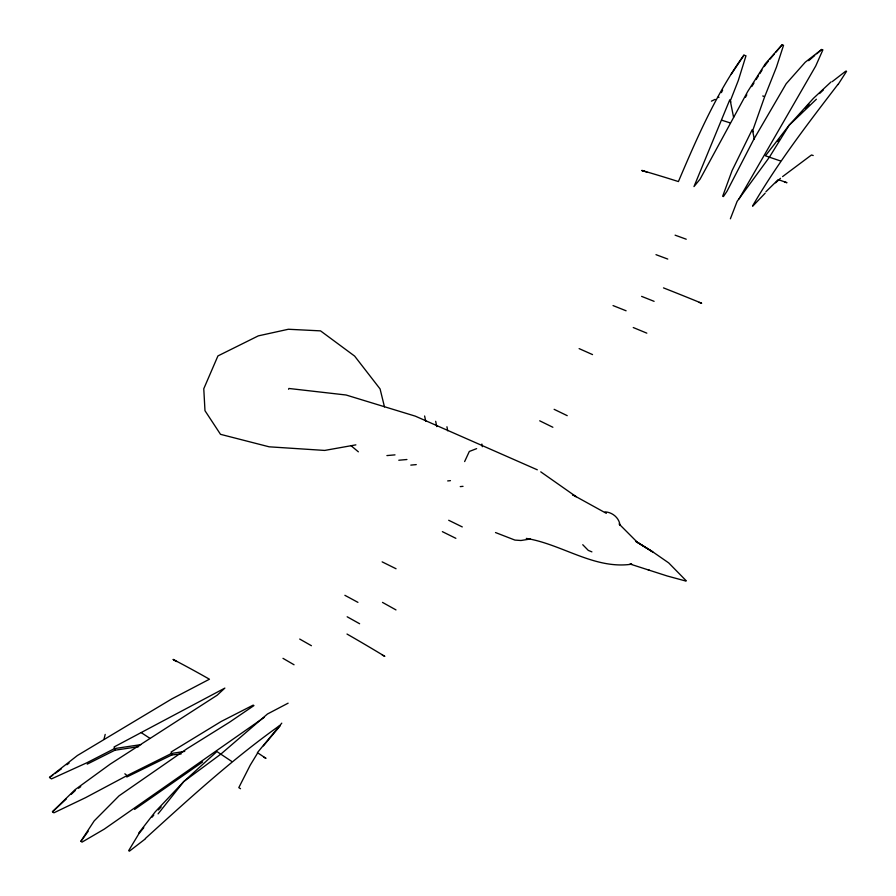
<?xml version="1.0" encoding="UTF-8"?>
<svg xmlns="http://www.w3.org/2000/svg" width="896" height="896" viewBox="0 0 896 896"><rect width="100%" height="100%" fill="white"/><g stroke="black" fill="none" stroke-linecap="round" stroke-linejoin="round"><path stroke-width="1.34" d="M104.037 739.066L105.202 734.418M730.386 218.792L737.128 201.365L769.429 157.158L789.085 125.283L813.434 98.336L830.984 81.973M782.062 44.8L765.43 63.65L747.701 91.538L700.09 179.133L693.986 186.581L729.781 99.792L730.834 102.032M464.632 461.574L469.314 451.461L476.627 448.638M721.392 92.613L722.624 90.138M739.054 198.901L815.73 66.002L822.886 49.851L821.744 49.549L816.726 53.827M745.517 97.216L746.805 94.819M257.522 753.189L250.208 765.195L238.806 787.629L240.52 788.715M751.766 86.554L753.962 83.037M756.157 79.509L758.363 75.981M759.819 73.64L762.026 70.112M764.221 66.584L768.275 61.186M752.618 205.89C777.605 162.982 807.834 123.659 837.984 84.336M838.074 84.571L846.507 71.389M80.909 841.165L94.203 820.882L119.067 795.816L186.906 748.776L229.443 722.266L253.949 705.578L253.198 705.118L221.122 721.515L171.158 751.99L171.819 754.947L126.773 777M731.102 74.424L743.994 55.238L745.987 55.787L738.293 80.528L730.307 100.912L733.6 117.354M743.915 55.07C716.162 93.699 696.976 137.906 678.418 181.563L670.32 179.01A830.122 222.97 29.6 0 0 641.883 170.464L644.347 171.382M88.178 831.286L80.954 841.333L82.051 842.117L104.339 829.08L264.298 717.315M777.694 141.512L779.374 139.317M138.589 833.258L155.21 811.854L183.792 781.558L216.91 751.542L231.582 761.331M143.774 827.635L138.757 833.93L128.666 850.662L129.405 851.166L145.477 838.79M152.13 817.141L153.798 815.046M158.088 813.87L183.792 781.558L220.83 754.13L267.456 714.011L288.12 703.17M263.402 745.864L280.112 725.939M770 59.147L774.323 54.051M776.048 52.013L782.096 44.878L783.552 45.27L776.418 67.222L764.49 97.194L752.651 130.715L754.32 139.429M281.781 723.162L257.41 752.629L265.978 758.363L263.592 757.053M799.747 114.733L802.547 111.597M805.347 108.472L809.088 104.306M158.334 809.939L161.19 806.938M752.83 206.069L765.162 193.189M775.589 182.806L780.494 178.304M765.901 191.755L778.243 179.603L786.957 182.706L784.571 182.045M52.45 811.72L74.984 789.746L110.253 764.098L217.168 695.218L224.862 688.094L114.106 746.95L114.912 750.21L87.226 764.131M819.56 93.542L823.435 89.846M816.379 99.243L789.085 125.283L765.43 155.814L780.382 160.922M66.315 798.907L52.483 811.843L53.883 812.818L85.579 797.653L126.493 775.88L171.483 753.469L184.733 751.386M71.266 794.282L75.219 790.586M145.398 838.466C188.765 799.142 231.918 759.506 279.731 725.514M808.685 60.682L814.71 55.541M782.578 176.613L811.474 154.986L813.21 155.523M49.493 777.336L77.414 755.507L171.685 698.981L209.451 679.213L201.443 674.699A1033.614 327.757 47.6 0 0 173.23 659.467L175.358 660.856M821.699 49.426L805.246 62.216L786.162 83.765L753.861 139.194L726.97 191.307L723.43 196.538L722.669 196.28L732.066 170.632L752.181 129.707L753.122 131.723M832.216 81.648L845.757 71.154L846.507 71.366M52.808 775.174L49.56 777.582L51.464 778.893L86.867 762.776L114.509 748.586L140.963 744.632M54.981 773.573L61.477 768.746M66.898 764.736L69.059 763.123M78.534 788.222L80.741 786.654M134.602 809.424L202.608 761.981M711.424 101.158L715.165 99.355M355.88 444.864L324.677 450.43L269.147 446.813L220.506 434.325L204.982 410.704L203.773 388.763L217.93 355.925L258.328 335.866L288.366 329.258L320.533 330.87L354.626 356.082L380.083 388.942L384.474 406.874M530.354 539L520.957 540.501L514.92 540.086L495.51 532.549M114.912 750.21L138.712 746.659M171.819 754.947L181.182 753.906M460.253 486.606L463.03 486.338M447.686 480.928L450.453 480.659M410.805 465.114L416.259 464.61M398.787 460.242L406.93 459.514M386.904 455.582L395.002 454.866M605.091 511.885C612.371 512.176 619.382 518.011 620.021 525.426M685.989 581.078L667.206 575.982L630.022 564.032L631.77 564.178C594.384 569.699 562.083 544.186 526.299 538.406M762.731 95.973L764.142 96.41M648.211 569.89L649.544 570.304M721.627 120.176L730.408 122.965M641.883 170.464L647.013 172.178M699.205 302.389L701.658 303.229A989.654 213.539 30.1 0 0 663.488 287.885M675.102 235.166L686.235 239.21M655.984 254.666L667.766 259.067M641.603 296.374L654.102 301.336M613.043 305.581L626.091 310.778M591.898 551.869L588.302 550.402L582.747 544.712M633.259 327.533L646.822 333.155M579.118 348.611L592.536 354.592M382.334 655.144L384.832 656.342A1194.122 398.485 46.4 0 0 346.998 634.043M554.131 409.326L567.224 415.666M539.706 420.806L552.877 427.269M448.694 520.262L462.28 526.926M442.366 531.642L455.862 538.328M382.155 561.87L396.043 568.747M537.298 469.806L415.307 416.147L346.069 395.002L288.904 388.472L288.557 389.245M344.882 595.314L357.93 602.358M382.491 602.392L395.987 609.918M347.166 616.773L359.621 623.739M299.701 639.05L311.416 645.714M282.99 658.347L294.045 664.765M540.747 471.845L576.195 496.709L572.533 494.704L606.323 513.341M173.23 659.467L176.77 661.562M141.31 732.682L149.867 738.293M124.846 773.819L126.213 774.76M619.058 523.958L637.101 542.058L652.814 552.014L635.622 541.274L651.661 551.085L668.718 562.912L686.078 580.642M350.918 445.592L358.366 451.83M718.435 96.555L718.906 97.541M424.614 415.99L425.734 421.21M435.68 421.31L436.766 426.608M446.936 426.765L447.731 430.808M481.869 444.035L482.328 446.701"/></g></svg>
